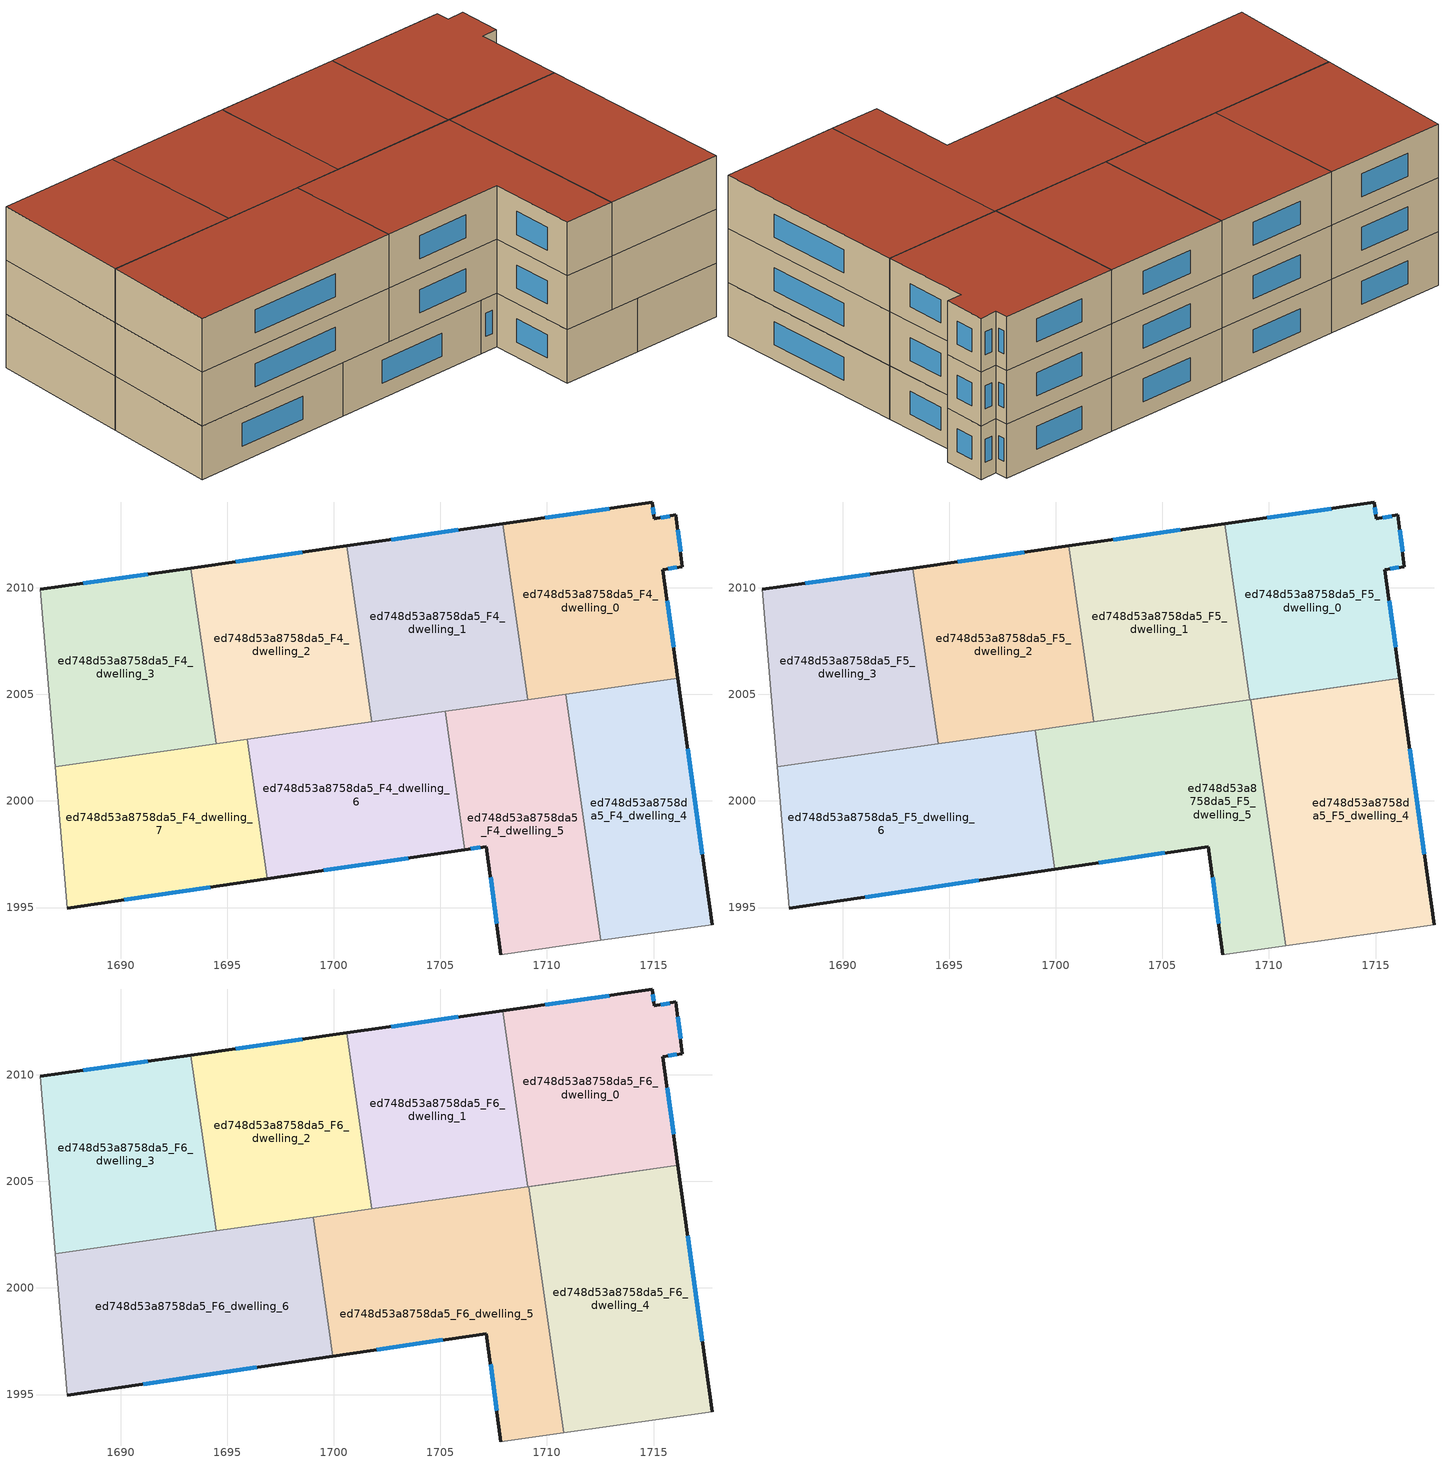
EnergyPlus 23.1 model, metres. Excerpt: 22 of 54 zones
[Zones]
ed748d53a8758da5_F4_dwelling_0
 floor to ed748d53a8758da5_F3_dwelling_0 (EU_floor_Construction): 1716.05,2013.41 1716.35,2010.99 1715.44,2010.85 1716.14,2005.75 1709.11,2004.75 1707.93,2013 1714.93,2014 1715.04,2013.24 z12
 wall outside (EU_wall_Construction): 1716.14,2005.75 1715.44,2010.85 1716.35,2010.99 1716.05,2013.41 1715.04,2013.24 1714.93,2014 1707.93,2013 z12:15
 wall to ed748d53a8758da5_F4_dwelling_1 (EU_wall_Construction): 1707.93,2013 1709.11,2004.75 z12:15
 wall to ed748d53a8758da5_F4_dwelling_4 (EU_wall_Construction): 1710.89,2005 1716.14,2005.75 z12:15
 wall to ed748d53a8758da5_F4_dwelling_5 (EU_wall_Construction): 1709.11,2004.75 1710.89,2005 z12:15
 window (EU_Window_Construction): 1712.93,2013.71 1709.93,2013.29 / 1715.01,2013.45 1714.96,2013.78 / 1715.76,2013.36 1715.33,2013.29 / 1716.27,2011.68 1716.14,2012.72 / 1715.7,2010.89 1716.09,2010.95 / 1715.94,2007.21 1715.64,2009.39 z12.86:14.14
ed748d53a8758da5_F4_dwelling_1
 floor to ed748d53a8758da5_F3_dwelling_1 (EU_floor_Construction): 1707.93,2013 1709.11,2004.75 1701.79,2003.71 1700.62,2011.96 z12
 wall outside (EU_wall_Construction): 1707.93,2013 1700.62,2011.96 z12:15
 wall to ed748d53a8758da5_F4_dwelling_2 (EU_wall_Construction): 1700.62,2011.96 1701.79,2003.71 z12:15
 wall to ed748d53a8758da5_F4_dwelling_5 (EU_wall_Construction): 1705.23,2004.2 1709.11,2004.75 z12:15
 wall to ed748d53a8758da5_F4_dwelling_6 (EU_wall_Construction): 1701.79,2003.71 1705.23,2004.2 z12:15
 window (EU_Window_Construction): 1705.84,2012.71 1702.71,2012.26 z12.86:14.14
ed748d53a8758da5_F4_dwelling_2
 floor to ed748d53a8758da5_F3_dwelling_2 (EU_floor_Construction): 1700.62,2011.96 1701.79,2003.71 1694.48,2002.67 1693.3,2010.92 z12
 wall outside (EU_wall_Construction): 1700.62,2011.96 1693.3,2010.92 z12:15
 wall to ed748d53a8758da5_F4_dwelling_3 (EU_wall_Construction): 1693.3,2010.92 1694.48,2002.67 z12:15
 wall to ed748d53a8758da5_F4_dwelling_6 (EU_wall_Construction): 1695.95,2002.88 1701.79,2003.71 z12:15
 wall to ed748d53a8758da5_F4_dwelling_7 (EU_wall_Construction): 1694.48,2002.67 1695.95,2002.88 z12:15
 window (EU_Window_Construction): 1698.53,2011.67 1695.4,2011.22 z12.86:14.14
ed748d53a8758da5_F4_dwelling_3
 floor to ed748d53a8758da5_F3_dwelling_3 (EU_floor_Construction): 1693.3,2010.92 1694.48,2002.67 1686.93,2001.6 1686.22,2009.92 z12
 wall outside (EU_wall_Construction): 1693.3,2010.92 1686.22,2009.92 z12:15
 wall adiabatic (EU_wall_Construction): 1686.22,2009.92 1686.93,2001.6 z12:15
 wall to ed748d53a8758da5_F4_dwelling_7 (EU_wall_Construction): 1686.93,2001.6 1694.48,2002.67 z12:15
 window (EU_Window_Construction): 1691.28,2010.64 1688.25,2010.2 z12.86:14.14
ed748d53a8758da5_F4_dwelling_4
 floor to ed748d53a8758da5_F3_dwelling_4 (EU_floor_Construction): 1716.14,2005.75 1717.74,1994.2 1712.53,1993.46 1710.89,2005 z12
 wall outside (EU_wall_Construction): 1717.74,1994.2 1716.14,2005.75 z12:15
 wall adiabatic (EU_wall_Construction): 1712.53,1993.46 1717.74,1994.2 z12:15
 wall to ed748d53a8758da5_F4_dwelling_5 (EU_wall_Construction): 1710.89,2005 1712.53,1993.46 z12:15
 window (EU_Window_Construction): 1717.29,1997.5 1716.6,2002.45 z12.86:14.14
ed748d53a8758da5_F4_dwelling_5
 floor to ed748d53a8758da5_F3_dwelling_5 (EU_floor_Construction): 1710.89,2005 1712.53,1993.46 1707.84,1992.79 1707.16,1997.86 1706.15,1997.71 1705.23,2004.2 z12
 wall outside (EU_wall_Construction): 1706.15,1997.71 1707.16,1997.86 1707.84,1992.79 z12:15
 wall to ed748d53a8758da5_F4_dwelling_6 (EU_wall_Construction): 1705.23,2004.2 1706.15,1997.71 z12:15
 wall adiabatic (EU_wall_Construction): 1707.84,1992.79 1712.53,1993.46 z12:15
 window (EU_Window_Construction): 1707.35,1996.41 1707.65,1994.24 / 1706.44,1997.75 1706.87,1997.82 z12.86:14.14
ed748d53a8758da5_F4_dwelling_6
 floor to ed748d53a8758da5_F3_dwelling_6 (EU_floor_Construction): 1705.23,2004.2 1706.15,1997.71 1696.88,1996.35 1695.95,2002.88 z12
 wall outside (EU_wall_Construction): 1696.88,1996.35 1706.15,1997.71 z12:15
 wall to ed748d53a8758da5_F4_dwelling_7 (EU_wall_Construction): 1695.95,2002.88 1696.88,1996.35 z12:15
 window (EU_Window_Construction): 1699.53,1996.74 1703.5,1997.32 z12.86:14.14
ed748d53a8758da5_F4_dwelling_7
 floor to ed748d53a8758da5_F3_dwelling_7 (EU_floor_Construction): 1695.95,2002.88 1696.88,1996.35 1687.49,1994.97 1686.93,2001.6 z12
 wall outside (EU_wall_Construction): 1687.49,1994.97 1696.88,1996.35 z12:15
 wall adiabatic (EU_wall_Construction): 1686.93,2001.6 1687.49,1994.97 z12:15
 window (EU_Window_Construction): 1690.18,1995.36 1694.2,1995.95 z12.86:14.14
ed748d53a8758da5_F5_dwelling_0
 floor to ed748d53a8758da5_F4_dwelling_0 (EU_floor_Construction): 1716.05,2013.41 1716.35,2010.99 1715.44,2010.85 1716.14,2005.75 1709.11,2004.75 1707.93,2013 1714.93,2014 1715.04,2013.24 z15
 wall outside (EU_wall_Construction): 1716.14,2005.75 1715.44,2010.85 1716.35,2010.99 1716.05,2013.41 1715.04,2013.24 1714.93,2014 1707.93,2013 z15:18
 wall to ed748d53a8758da5_F5_dwelling_1 (EU_wall_Construction): 1707.93,2013 1709.11,2004.75 z15:18
 wall to ed748d53a8758da5_F5_dwelling_5 (EU_wall_Construction): 1709.11,2004.75 1716.14,2005.75 z15:18
 window (EU_Window_Construction): 1712.93,2013.71 1709.93,2013.29 / 1715.01,2013.45 1714.96,2013.78 / 1715.76,2013.36 1715.33,2013.29 / 1716.27,2011.68 1716.14,2012.72 / 1715.7,2010.89 1716.09,2010.95 / 1715.94,2007.21 1715.64,2009.39 z15.86:17.14
ed748d53a8758da5_F5_dwelling_1
 floor to ed748d53a8758da5_F4_dwelling_1 (EU_floor_Construction): 1707.93,2013 1709.11,2004.75 1701.79,2003.71 1700.62,2011.96 z15
 wall outside (EU_wall_Construction): 1707.93,2013 1700.62,2011.96 z15:18
 wall to ed748d53a8758da5_F5_dwelling_2 (EU_wall_Construction): 1700.62,2011.96 1701.79,2003.71 z15:18
 wall to ed748d53a8758da5_F5_dwelling_5 (EU_wall_Construction): 1701.79,2003.71 1709.11,2004.75 z15:18
 window (EU_Window_Construction): 1705.84,2012.71 1702.71,2012.26 z15.86:17.14
ed748d53a8758da5_F5_dwelling_2
 floor to ed748d53a8758da5_F4_dwelling_2 (EU_floor_Construction): 1700.62,2011.96 1701.79,2003.71 1694.48,2002.67 1693.3,2010.92 z15
 wall outside (EU_wall_Construction): 1700.62,2011.96 1693.3,2010.92 z15:18
 wall to ed748d53a8758da5_F5_dwelling_3 (EU_wall_Construction): 1693.3,2010.92 1694.48,2002.67 z15:18
 wall to ed748d53a8758da5_F5_dwelling_6 (EU_wall_Construction): 1694.48,2002.67 1699.04,2003.32 z15:18
 wall to ed748d53a8758da5_F5_dwelling_5 (EU_wall_Construction): 1699.04,2003.32 1701.79,2003.71 z15:18
 window (EU_Window_Construction): 1698.53,2011.67 1695.4,2011.22 z15.86:17.14
ed748d53a8758da5_F5_dwelling_3
 floor to ed748d53a8758da5_F4_dwelling_3 (EU_floor_Construction): 1693.3,2010.92 1694.48,2002.67 1686.93,2001.6 1686.22,2009.92 z15
 wall outside (EU_wall_Construction): 1693.3,2010.92 1686.22,2009.92 z15:18
 wall adiabatic (EU_wall_Construction): 1686.22,2009.92 1686.93,2001.6 z15:18
 wall to ed748d53a8758da5_F5_dwelling_6 (EU_wall_Construction): 1686.93,2001.6 1694.48,2002.67 z15:18
 window (EU_Window_Construction): 1691.28,2010.64 1688.25,2010.2 z15.86:17.14
ed748d53a8758da5_F5_dwelling_4
 floor to ed748d53a8758da5_F4_dwelling_4 (EU_floor_Construction): 1716.14,2005.75 1717.74,1994.2 1712.53,1993.46 1710.89,2005 z15
 floor to ed748d53a8758da5_F4_dwelling_5 (EU_floor_Construction): 1710.89,2005 1712.53,1993.46 1710.79,1993.21 1709.15,2004.76 z15
 wall outside (EU_wall_Construction): 1717.74,1994.2 1716.14,2005.75 z15:18
 wall adiabatic (EU_wall_Construction): 1710.79,1993.21 1717.74,1994.2 z15:18
 wall to ed748d53a8758da5_F5_dwelling_5 (EU_wall_Construction): 1716.14,2005.75 1709.15,2004.76 1710.79,1993.21 z15:18
 window (EU_Window_Construction): 1717.29,1997.5 1716.6,2002.45 z15.86:17.14
ed748d53a8758da5_F5_dwelling_5
 floor to ed748d53a8758da5_F4_dwelling_5 (EU_floor_Construction): 1709.15,2004.76 1710.79,1993.21 1707.84,1992.79 1707.16,1997.86 1706.15,1997.71 1705.23,2004.2 z15
 floor to ed748d53a8758da5_F4_dwelling_6 (EU_floor_Construction): 1705.23,2004.2 1706.15,1997.71 1699.96,1996.8 1699.04,2003.32 z15
 wall outside (EU_wall_Construction): 1699.96,1996.8 1707.16,1997.86 1707.84,1992.79 z15:18
 wall adiabatic (EU_wall_Construction): 1707.84,1992.79 1710.79,1993.21 z15:18
 wall to ed748d53a8758da5_F5_dwelling_6 (EU_wall_Construction): 1699.04,2003.32 1699.96,1996.8 z15:18
 window (EU_Window_Construction): 1707.35,1996.41 1707.65,1994.24 / 1702.02,1997.1 1705.1,1997.56 z15.86:17.14
ed748d53a8758da5_F5_dwelling_6
 floor to ed748d53a8758da5_F4_dwelling_6 (EU_floor_Construction): 1699.04,2003.32 1699.96,1996.8 1696.88,1996.35 1695.95,2002.88 z15
 floor to ed748d53a8758da5_F4_dwelling_7 (EU_floor_Construction): 1695.95,2002.88 1696.88,1996.35 1687.49,1994.97 1686.93,2001.6 z15
 wall outside (EU_wall_Construction): 1687.49,1994.97 1699.96,1996.8 z15:18
 wall adiabatic (EU_wall_Construction): 1686.93,2001.6 1687.49,1994.97 z15:18
 window (EU_Window_Construction): 1691.06,1995.49 1696.4,1996.28 z15.86:17.14
ed748d53a8758da5_F6_dwelling_0
 floor to ed748d53a8758da5_F5_dwelling_0 (EU_floor_Construction): 1716.05,2013.41 1716.35,2010.99 1715.44,2010.85 1716.14,2005.75 1709.11,2004.75 1707.93,2013 1714.93,2014 1715.04,2013.24 z18
 wall outside (EU_wall_Construction): 1716.14,2005.75 1715.44,2010.85 1716.35,2010.99 1716.05,2013.41 1715.04,2013.24 1714.93,2014 1707.93,2013 z18:21
 wall to ed748d53a8758da5_F6_dwelling_1 (EU_wall_Construction): 1707.93,2013 1709.11,2004.75 z18:21
 wall to ed748d53a8758da5_F6_dwelling_5 (EU_wall_Construction): 1709.11,2004.75 1716.14,2005.75 z18:21
 window (EU_Window_Construction): 1712.93,2013.71 1709.93,2013.29 / 1715.01,2013.45 1714.96,2013.78 / 1715.76,2013.36 1715.33,2013.29 / 1716.27,2011.68 1716.14,2012.72 / 1715.7,2010.89 1716.09,2010.95 / 1715.94,2007.21 1715.64,2009.39 z18.86:20.14
 roof outside (EU_roof_Construction): 1716.14,2005.75 1715.44,2010.85 1716.35,2010.99 1716.05,2013.41 1715.04,2013.24 1714.93,2014 1707.93,2013 1709.11,2004.75 z21
ed748d53a8758da5_F6_dwelling_1
 floor to ed748d53a8758da5_F5_dwelling_1 (EU_floor_Construction): 1707.93,2013 1709.11,2004.75 1701.79,2003.71 1700.62,2011.96 z18
 wall outside (EU_wall_Construction): 1707.93,2013 1700.62,2011.96 z18:21
 wall to ed748d53a8758da5_F6_dwelling_2 (EU_wall_Construction): 1700.62,2011.96 1701.79,2003.71 z18:21
 wall to ed748d53a8758da5_F6_dwelling_5 (EU_wall_Construction): 1701.79,2003.71 1709.11,2004.75 z18:21
 window (EU_Window_Construction): 1705.84,2012.71 1702.71,2012.26 z18.86:20.14
 roof outside (EU_roof_Construction): 1709.11,2004.75 1707.93,2013 1700.62,2011.96 1701.79,2003.71 z21
ed748d53a8758da5_F6_dwelling_2
 floor to ed748d53a8758da5_F5_dwelling_2 (EU_floor_Construction): 1700.62,2011.96 1701.79,2003.71 1694.48,2002.67 1693.3,2010.92 z18
 wall outside (EU_wall_Construction): 1700.62,2011.96 1693.3,2010.92 z18:21
 wall to ed748d53a8758da5_F6_dwelling_3 (EU_wall_Construction): 1693.3,2010.92 1694.48,2002.67 z18:21
 wall to ed748d53a8758da5_F6_dwelling_6 (EU_wall_Construction): 1694.48,2002.67 1699.04,2003.32 z18:21
 wall to ed748d53a8758da5_F6_dwelling_5 (EU_wall_Construction): 1699.04,2003.32 1701.79,2003.71 z18:21
 window (EU_Window_Construction): 1698.53,2011.67 1695.4,2011.22 z18.86:20.14
 roof outside (EU_roof_Construction): 1701.79,2003.71 1700.62,2011.96 1693.3,2010.92 1694.48,2002.67 z21
ed748d53a8758da5_F6_dwelling_3
 floor to ed748d53a8758da5_F5_dwelling_3 (EU_floor_Construction): 1693.3,2010.92 1694.48,2002.67 1686.93,2001.6 1686.22,2009.92 z18
 wall outside (EU_wall_Construction): 1693.3,2010.92 1686.22,2009.92 z18:21
 wall adiabatic (EU_wall_Construction): 1686.22,2009.92 1686.93,2001.6 z18:21
 wall to ed748d53a8758da5_F6_dwelling_6 (EU_wall_Construction): 1686.93,2001.6 1694.48,2002.67 z18:21
 window (EU_Window_Construction): 1691.28,2010.64 1688.25,2010.2 z18.86:20.14
 roof outside (EU_roof_Construction): 1694.48,2002.67 1693.3,2010.92 1686.22,2009.92 1686.93,2001.6 z21
ed748d53a8758da5_F6_dwelling_4
 floor to ed748d53a8758da5_F5_dwelling_4 (EU_floor_Construction): 1716.14,2005.75 1717.74,1994.2 1710.79,1993.21 1709.15,2004.76 z18
 wall outside (EU_wall_Construction): 1717.74,1994.2 1716.14,2005.75 z18:21
 wall adiabatic (EU_wall_Construction): 1710.79,1993.21 1717.74,1994.2 z18:21
 wall to ed748d53a8758da5_F6_dwelling_5 (EU_wall_Construction): 1716.14,2005.75 1709.15,2004.76 1710.79,1993.21 z18:21
 window (EU_Window_Construction): 1717.29,1997.5 1716.6,2002.45 z18.86:20.14
 roof outside (EU_roof_Construction): 1717.74,1994.2 1716.14,2005.75 1709.15,2004.76 1710.79,1993.21 z21
ed748d53a8758da5_F6_dwelling_5
 floor to ed748d53a8758da5_F5_dwelling_5 (EU_floor_Construction): 1709.15,2004.76 1710.79,1993.21 1707.84,1992.79 1707.16,1997.86 1699.96,1996.8 1699.04,2003.32 z18
 wall outside (EU_wall_Construction): 1699.96,1996.8 1707.16,1997.86 1707.84,1992.79 z18:21
 wall adiabatic (EU_wall_Construction): 1707.84,1992.79 1710.79,1993.21 z18:21
 wall to ed748d53a8758da5_F6_dwelling_6 (EU_wall_Construction): 1699.04,2003.32 1699.96,1996.8 z18:21
 window (EU_Window_Construction): 1707.35,1996.41 1707.65,1994.24 / 1702.02,1997.1 1705.1,1997.56 z18.86:20.14
 roof outside (EU_roof_Construction): 1710.79,1993.21 1709.15,2004.76 1699.04,2003.32 1699.96,1996.8 1707.16,1997.86 1707.84,1992.79 z21
ed748d53a8758da5_F6_dwelling_6
 floor to ed748d53a8758da5_F5_dwelling_6 (EU_floor_Construction): 1699.04,2003.32 1699.96,1996.8 1687.49,1994.97 1686.93,2001.6 z18
 wall outside (EU_wall_Construction): 1687.49,1994.97 1699.96,1996.8 z18:21
 wall adiabatic (EU_wall_Construction): 1686.93,2001.6 1687.49,1994.97 z18:21
 window (EU_Window_Construction): 1691.06,1995.49 1696.4,1996.28 z18.86:20.14
 roof outside (EU_roof_Construction): 1699.96,1996.8 1699.04,2003.32 1686.93,2001.6 1687.49,1994.97 z21
[Building]
EU S2 Campaign: North Axis=0; Terrain=City; Solar Distribution=FullExterior
[Site:Location]
Helsinki-Vantaa.AP: Latitude=60.317; Longitude=24.963; Time Zone=2; Elevation=54.6
[SizingPeriod:WeatherFileDays]
AnnualSizingPeriod: Begin Month=1; Begin Day of Month=1; End Month=12; End Day of Month=31; Day of Week for Start Day=Monday; Use Weather File Daylight Saving Period=No; Use Weather File Rain and Snow Indicators=No
[MATERIAL]
EU_InternalMass_Material: Roughness=MediumRough; Thickness=0.1; Conductivity=1; Density=1800; Specific Heat=900; Thermal Absorptance=0.9; Solar Absorptance=0.7; Visible Absorptance=0.7
[MATERIAL:NOMASS] Roughness=MediumRough; Thermal Absorptance=0.9; Solar Absorptance=0.7; Visible Absorptance=0.7
Name | Thermal Resistance
EU_wall_NoMass | 1.10183
EU_roof_NoMass; EU_floor_NoMass | 1.70606
[WINDOWMATERIAL:SIMPLEGLAZINGSYSTEM]
EU_Window_SimpleGlazing: UFactor=3.11035; Solar Heat Gain Coefficient=0.8; Visible Transmittance=0.8
[CONSTRUCTION]
EU_wall_Construction: EU_wall_NoMass
EU_roof_Construction: EU_roof_NoMass
EU_floor_Construction: EU_floor_NoMass
EU_Window_Construction: EU_Window_SimpleGlazing
EU_InternalMass_Construction: EU_InternalMass_Material
[ZONE] Type=1; Multiplier=1; Ceiling Height=autocalculate; Floor Area=autocalculate; Part of Total Floor Area=Yes
Name | Volume
ed748d53a8758da5_F4_dwelling_0; ed748d53a8758da5_F5_dwelling_0; ed748d53a8758da5_F6_dwelling_0 | 184.788
ed748d53a8758da5_F4_dwelling_1; ed748d53a8758da5_F5_dwelling_1; ed748d53a8758da5_F6_dwelling_1 | 184.772
ed748d53a8758da5_F4_dwelling_2; ed748d53a8758da5_F5_dwelling_2; ed748d53a8758da5_F6_dwelling_2 | 184.761
ed748d53a8758da5_F4_dwelling_3; ed748d53a8758da5_F5_dwelling_3; ed748d53a8758da5_F6_dwelling_3 | 184.77
ed748d53a8758da5_F4_dwelling_4 | 184.78
ed748d53a8758da5_F5_dwelling_4; ed748d53a8758da5_F6_dwelling_4 | 246.326
ed748d53a8758da5_F4_dwelling_5 | 184.751
ed748d53a8758da5_F5_dwelling_5; ed748d53a8758da5_F6_dwelling_5 | 246.365
ed748d53a8758da5_F4_dwelling_6; ed748d53a8758da5_F4_dwelling_7 | 184.777
ed748d53a8758da5_F5_dwelling_6; ed748d53a8758da5_F6_dwelling_6 | 246.344
[INTERNALMASS] Construction=EU_InternalMass_Construction
Name | Zone or ZoneList | Surface Area
ed748d53a8758da5_F4_dwelling_0_EU_InternalMass | ed748d53a8758da5_F4_dwelling_0 | 61.5955
ed748d53a8758da5_F4_dwelling_1_EU_InternalMass | ed748d53a8758da5_F4_dwelling_1 | 61.5906
ed748d53a8758da5_F4_dwelling_2_EU_InternalMass | ed748d53a8758da5_F4_dwelling_2 | 61.587
ed748d53a8758da5_F4_dwelling_3_EU_InternalMass | ed748d53a8758da5_F4_dwelling_3 | 61.5897
ed748d53a8758da5_F4_dwelling_4_EU_InternalMass | ed748d53a8758da5_F4_dwelling_4 | 61.5936
ed748d53a8758da5_F4_dwelling_5_EU_InternalMass | ed748d53a8758da5_F4_dwelling_5 | 61.5836
ed748d53a8758da5_F4_dwelling_6_EU_InternalMass | ed748d53a8758da5_F4_dwelling_6 | 61.5921
ed748d53a8758da5_F4_dwelling_7_EU_InternalMass | ed748d53a8758da5_F4_dwelling_7 | 61.5925
ed748d53a8758da5_F5_dwelling_0_EU_InternalMass | ed748d53a8758da5_F5_dwelling_0 | 61.5955
ed748d53a8758da5_F5_dwelling_1_EU_InternalMass | ed748d53a8758da5_F5_dwelling_1 | 61.5906
ed748d53a8758da5_F5_dwelling_2_EU_InternalMass | ed748d53a8758da5_F5_dwelling_2 | 61.587
ed748d53a8758da5_F5_dwelling_3_EU_InternalMass | ed748d53a8758da5_F5_dwelling_3 | 61.5897
ed748d53a8758da5_F5_dwelling_4_EU_InternalMass | ed748d53a8758da5_F5_dwelling_4 | 82.1087
ed748d53a8758da5_F5_dwelling_5_EU_InternalMass | ed748d53a8758da5_F5_dwelling_5 | 82.1288
ed748d53a8758da5_F5_dwelling_6_EU_InternalMass | ed748d53a8758da5_F5_dwelling_6 | 82.1148
ed748d53a8758da5_F6_dwelling_0_EU_InternalMass | ed748d53a8758da5_F6_dwelling_0 | 61.5955
ed748d53a8758da5_F6_dwelling_1_EU_InternalMass | ed748d53a8758da5_F6_dwelling_1 | 61.5906
ed748d53a8758da5_F6_dwelling_2_EU_InternalMass | ed748d53a8758da5_F6_dwelling_2 | 61.587
ed748d53a8758da5_F6_dwelling_3_EU_InternalMass | ed748d53a8758da5_F6_dwelling_3 | 61.5897
ed748d53a8758da5_F6_dwelling_4_EU_InternalMass | ed748d53a8758da5_F6_dwelling_4 | 82.1087
ed748d53a8758da5_F6_dwelling_5_EU_InternalMass | ed748d53a8758da5_F6_dwelling_5 | 82.1288
ed748d53a8758da5_F6_dwelling_6_EU_InternalMass | ed748d53a8758da5_F6_dwelling_6 | 82.1148
[OTHEREQUIPMENT] Fuel Type=Electricity; Design Level Calculation Method=Watts/Area; Power per Zone Floor Area=1; Fraction Latent=0; Fraction Radiant=0; Fraction Lost=0; Carbon Dioxide Generation Rate=0; EndUse Subcategory=EU_Step8_InternalGains
Name | Zone or ZoneList or Space or SpaceList | Schedule
EU_Step8_InternalGain_ed748d53a8758da5_F4_dwelling_0_f000 | ed748d53a8758da5_F4_dwelling_0 | EU_Step8_GainSchedule_ed748d53a8758da5_F4_dwelling_0_f000
EU_Step8_InternalGain_ed748d53a8758da5_F4_dwelling_1_f000 | ed748d53a8758da5_F4_dwelling_1 | EU_Step8_GainSchedule_ed748d53a8758da5_F4_dwelling_1_f000
EU_Step8_InternalGain_ed748d53a8758da5_F4_dwelling_2_f000 | ed748d53a8758da5_F4_dwelling_2 | EU_Step8_GainSchedule_ed748d53a8758da5_F4_dwelling_2_f000
EU_Step8_InternalGain_ed748d53a8758da5_F4_dwelling_3_f000 | ed748d53a8758da5_F4_dwelling_3 | EU_Step8_GainSchedule_ed748d53a8758da5_F4_dwelling_3_f000
EU_Step8_InternalGain_ed748d53a8758da5_F4_dwelling_4_f000 | ed748d53a8758da5_F4_dwelling_4 | EU_Step8_GainSchedule_ed748d53a8758da5_F4_dwelling_4_f000
EU_Step8_InternalGain_ed748d53a8758da5_F4_dwelling_5_f000 | ed748d53a8758da5_F4_dwelling_5 | EU_Step8_GainSchedule_ed748d53a8758da5_F4_dwelling_5_f000
EU_Step8_InternalGain_ed748d53a8758da5_F4_dwelling_6_f000 | ed748d53a8758da5_F4_dwelling_6 | EU_Step8_GainSchedule_ed748d53a8758da5_F4_dwelling_6_f000
EU_Step8_InternalGain_ed748d53a8758da5_F4_dwelling_7_f000 | ed748d53a8758da5_F4_dwelling_7 | EU_Step8_GainSchedule_ed748d53a8758da5_F4_dwelling_7_f000
EU_Step8_InternalGain_ed748d53a8758da5_F5_dwelling_0_f000 | ed748d53a8758da5_F5_dwelling_0 | EU_Step8_GainSchedule_ed748d53a8758da5_F5_dwelling_0_f000
EU_Step8_InternalGain_ed748d53a8758da5_F5_dwelling_1_f000 | ed748d53a8758da5_F5_dwelling_1 | EU_Step8_GainSchedule_ed748d53a8758da5_F5_dwelling_1_f000
EU_Step8_InternalGain_ed748d53a8758da5_F5_dwelling_2_f000 | ed748d53a8758da5_F5_dwelling_2 | EU_Step8_GainSchedule_ed748d53a8758da5_F5_dwelling_2_f000
EU_Step8_InternalGain_ed748d53a8758da5_F5_dwelling_3_f000 | ed748d53a8758da5_F5_dwelling_3 | EU_Step8_GainSchedule_ed748d53a8758da5_F5_dwelling_3_f000
EU_Step8_InternalGain_ed748d53a8758da5_F5_dwelling_4_f000 | ed748d53a8758da5_F5_dwelling_4 | EU_Step8_GainSchedule_ed748d53a8758da5_F5_dwelling_4_f000
EU_Step8_InternalGain_ed748d53a8758da5_F5_dwelling_5_f000 | ed748d53a8758da5_F5_dwelling_5 | EU_Step8_GainSchedule_ed748d53a8758da5_F5_dwelling_5_f000
EU_Step8_InternalGain_ed748d53a8758da5_F5_dwelling_6_f000 | ed748d53a8758da5_F5_dwelling_6 | EU_Step8_GainSchedule_ed748d53a8758da5_F5_dwelling_6_f000
EU_Step8_InternalGain_ed748d53a8758da5_F6_dwelling_0_f000 | ed748d53a8758da5_F6_dwelling_0 | EU_Step8_GainSchedule_ed748d53a8758da5_F6_dwelling_0_f000
EU_Step8_InternalGain_ed748d53a8758da5_F6_dwelling_1_f000 | ed748d53a8758da5_F6_dwelling_1 | EU_Step8_GainSchedule_ed748d53a8758da5_F6_dwelling_1_f000
EU_Step8_InternalGain_ed748d53a8758da5_F6_dwelling_2_f000 | ed748d53a8758da5_F6_dwelling_2 | EU_Step8_GainSchedule_ed748d53a8758da5_F6_dwelling_2_f000
EU_Step8_InternalGain_ed748d53a8758da5_F6_dwelling_3_f000 | ed748d53a8758da5_F6_dwelling_3 | EU_Step8_GainSchedule_ed748d53a8758da5_F6_dwelling_3_f000
EU_Step8_InternalGain_ed748d53a8758da5_F6_dwelling_4_f000 | ed748d53a8758da5_F6_dwelling_4 | EU_Step8_GainSchedule_ed748d53a8758da5_F6_dwelling_4_f000
EU_Step8_InternalGain_ed748d53a8758da5_F6_dwelling_5_f000 | ed748d53a8758da5_F6_dwelling_5 | EU_Step8_GainSchedule_ed748d53a8758da5_F6_dwelling_5_f000
EU_Step8_InternalGain_ed748d53a8758da5_F6_dwelling_6_f000 | ed748d53a8758da5_F6_dwelling_6 | EU_Step8_GainSchedule_ed748d53a8758da5_F6_dwelling_6_f000
[ZONEVENTILATION:DESIGNFLOWRATE] Schedule=EU_AlwaysOn; Design Flow Rate Calculation Method=AirChanges/Hour; Air Changes per Hour=0.756316; Ventilation Type=Natural; Fan Pressure Rise=0; Fan Total Efficiency=1; Constant Term Coefficient=1; Temperature Term Coefficient=0; Velocity Term Coefficient=0; Velocity Squared Term Coefficient=0; Minimum Indoor Temperature=-100; Maximum Indoor Temperature=100; Delta Temperature=-100; Minimum Outdoor Temperature=-100; Maximum Outdoor Temperature=100; Maximum Wind Speed=40
Name | Zone or ZoneList or Space or SpaceList
EU_ConstantAir_ed748d53a8758da5_F4_dwelling_0 | ed748d53a8758da5_F4_dwelling_0
EU_ConstantAir_ed748d53a8758da5_F4_dwelling_1 | ed748d53a8758da5_F4_dwelling_1
EU_ConstantAir_ed748d53a8758da5_F4_dwelling_2 | ed748d53a8758da5_F4_dwelling_2
EU_ConstantAir_ed748d53a8758da5_F4_dwelling_3 | ed748d53a8758da5_F4_dwelling_3
EU_ConstantAir_ed748d53a8758da5_F4_dwelling_4 | ed748d53a8758da5_F4_dwelling_4
EU_ConstantAir_ed748d53a8758da5_F4_dwelling_5 | ed748d53a8758da5_F4_dwelling_5
EU_ConstantAir_ed748d53a8758da5_F4_dwelling_6 | ed748d53a8758da5_F4_dwelling_6
EU_ConstantAir_ed748d53a8758da5_F4_dwelling_7 | ed748d53a8758da5_F4_dwelling_7
EU_ConstantAir_ed748d53a8758da5_F5_dwelling_0 | ed748d53a8758da5_F5_dwelling_0
EU_ConstantAir_ed748d53a8758da5_F5_dwelling_1 | ed748d53a8758da5_F5_dwelling_1
EU_ConstantAir_ed748d53a8758da5_F5_dwelling_2 | ed748d53a8758da5_F5_dwelling_2
EU_ConstantAir_ed748d53a8758da5_F5_dwelling_3 | ed748d53a8758da5_F5_dwelling_3
EU_ConstantAir_ed748d53a8758da5_F5_dwelling_4 | ed748d53a8758da5_F5_dwelling_4
EU_ConstantAir_ed748d53a8758da5_F5_dwelling_5 | ed748d53a8758da5_F5_dwelling_5
EU_ConstantAir_ed748d53a8758da5_F5_dwelling_6 | ed748d53a8758da5_F5_dwelling_6
EU_ConstantAir_ed748d53a8758da5_F6_dwelling_0 | ed748d53a8758da5_F6_dwelling_0
EU_ConstantAir_ed748d53a8758da5_F6_dwelling_1 | ed748d53a8758da5_F6_dwelling_1
EU_ConstantAir_ed748d53a8758da5_F6_dwelling_2 | ed748d53a8758da5_F6_dwelling_2
EU_ConstantAir_ed748d53a8758da5_F6_dwelling_3 | ed748d53a8758da5_F6_dwelling_3
EU_ConstantAir_ed748d53a8758da5_F6_dwelling_4 | ed748d53a8758da5_F6_dwelling_4
EU_ConstantAir_ed748d53a8758da5_F6_dwelling_5 | ed748d53a8758da5_F6_dwelling_5
EU_ConstantAir_ed748d53a8758da5_F6_dwelling_6 | ed748d53a8758da5_F6_dwelling_6
[HVACTEMPLATE:THERMOSTAT] Constant Heating Setpoint=20; Constant Cooling Setpoint=50
EU_HeatOnly_ed748d53a8758da5_F0_dwelling_0; EU_HeatOnly_ed748d53a8758da5_F0_dwelling_1; EU_HeatOnly_ed748d53a8758da5_F0_dwelling_2; EU_HeatOnly_ed748d53a8758da5_F0_dwelling_3; EU_HeatOnly_ed748d53a8758da5_F0_dwelling_4; EU_HeatOnly_ed748d53a8758da5_F0_dwelling_5; EU_HeatOnly_ed748d53a8758da5_F0_dwelling_6; EU_HeatOnly_ed748d53a8758da5_F0_dwelling_7; EU_HeatOnly_ed748d53a8758da5_F1_dwelling_0; EU_HeatOnly_ed748d53a8758da5_F1_dwelling_1; EU_HeatOnly_ed748d53a8758da5_F1_dwelling_2; EU_HeatOnly_ed748d53a8758da5_F1_dwelling_3; EU_HeatOnly_ed748d53a8758da5_F1_dwelling_4; EU_HeatOnly_ed748d53a8758da5_F1_dwelling_5; EU_HeatOnly_ed748d53a8758da5_F1_dwelling_6; EU_HeatOnly_ed748d53a8758da5_F1_dwelling_7; EU_HeatOnly_ed748d53a8758da5_F2_dwelling_0; EU_HeatOnly_ed748d53a8758da5_F2_dwelling_1; EU_HeatOnly_ed748d53a8758da5_F2_dwelling_2; EU_HeatOnly_ed748d53a8758da5_F2_dwelling_3; EU_HeatOnly_ed748d53a8758da5_F2_dwelling_4; EU_HeatOnly_ed748d53a8758da5_F2_dwelling_5; EU_HeatOnly_ed748d53a8758da5_F2_dwelling_6; EU_HeatOnly_ed748d53a8758da5_F2_dwelling_7; EU_HeatOnly_ed748d53a8758da5_F3_dwelling_0; EU_HeatOnly_ed748d53a8758da5_F3_dwelling_1; EU_HeatOnly_ed748d53a8758da5_F3_dwelling_2; EU_HeatOnly_ed748d53a8758da5_F3_dwelling_3; EU_HeatOnly_ed748d53a8758da5_F3_dwelling_4; EU_HeatOnly_ed748d53a8758da5_F3_dwelling_5; EU_HeatOnly_ed748d53a8758da5_F3_dwelling_6; EU_HeatOnly_ed748d53a8758da5_F3_dwelling_7; EU_HeatOnly_ed748d53a8758da5_F4_dwelling_0; EU_HeatOnly_ed748d53a8758da5_F4_dwelling_1; EU_HeatOnly_ed748d53a8758da5_F4_dwelling_2; EU_HeatOnly_ed748d53a8758da5_F4_dwelling_3; EU_HeatOnly_ed748d53a8758da5_F4_dwelling_4; EU_HeatOnly_ed748d53a8758da5_F4_dwelling_5; EU_HeatOnly_ed748d53a8758da5_F4_dwelling_6; EU_HeatOnly_ed748d53a8758da5_F4_dwelling_7; EU_HeatOnly_ed748d53a8758da5_F5_dwelling_0; EU_HeatOnly_ed748d53a8758da5_F5_dwelling_1; EU_HeatOnly_ed748d53a8758da5_F5_dwelling_2; EU_HeatOnly_ed748d53a8758da5_F5_dwelling_3; EU_HeatOnly_ed748d53a8758da5_F5_dwelling_4; EU_HeatOnly_ed748d53a8758da5_F5_dwelling_5; EU_HeatOnly_ed748d53a8758da5_F5_dwelling_6; EU_HeatOnly_ed748d53a8758da5_F6_dwelling_0; EU_HeatOnly_ed748d53a8758da5_F6_dwelling_1; EU_HeatOnly_ed748d53a8758da5_F6_dwelling_2; EU_HeatOnly_ed748d53a8758da5_F6_dwelling_3; EU_HeatOnly_ed748d53a8758da5_F6_dwelling_4; EU_HeatOnly_ed748d53a8758da5_F6_dwelling_5; EU_HeatOnly_ed748d53a8758da5_F6_dwelling_6
[HVACTEMPLATE:ZONE:IDEALLOADSAIRSYSTEM] System Availability Schedule=EU_AlwaysOn; Maximum Heating Supply Air Temperature=50; Minimum Cooling Supply Air Temperature=13; Maximum Heating Supply Air Humidity Ratio=0.0156; Minimum Cooling Supply Air Humidity Ratio=0.0077; Heating Limit=NoLimit; Cooling Limit=NoLimit; Heating Availability Schedule=EU_AlwaysOn; Cooling Availability Schedule=EU_CoolingOff; Dehumidification Control Type=ConstantSensibleHeatRatio; Cooling Sensible Heat Ratio=0.7; Dehumidification Setpoint=60; Humidification Control Type=None; Humidification Setpoint=30; Outdoor Air Method=None; Outdoor Air Flow Rate per Person=0.00944; Outdoor Air Flow Rate per Zone Floor Area=0; Outdoor Air Flow Rate per Zone=0; Demand Controlled Ventilation Type=None; Outdoor Air Economizer Type=NoEconomizer; Heat Recovery Type=None; Sensible Heat Recovery Effectiveness=0.7; Latent Heat Recovery Effectiveness=0.65
Name | Template Thermostat
ed748d53a8758da5_F4_dwelling_0 | EU_HeatOnly_ed748d53a8758da5_F4_dwelling_0
ed748d53a8758da5_F4_dwelling_1 | EU_HeatOnly_ed748d53a8758da5_F4_dwelling_1
ed748d53a8758da5_F4_dwelling_2 | EU_HeatOnly_ed748d53a8758da5_F4_dwelling_2
ed748d53a8758da5_F4_dwelling_3 | EU_HeatOnly_ed748d53a8758da5_F4_dwelling_3
ed748d53a8758da5_F4_dwelling_4 | EU_HeatOnly_ed748d53a8758da5_F4_dwelling_4
ed748d53a8758da5_F4_dwelling_5 | EU_HeatOnly_ed748d53a8758da5_F4_dwelling_5
ed748d53a8758da5_F4_dwelling_6 | EU_HeatOnly_ed748d53a8758da5_F4_dwelling_6
ed748d53a8758da5_F4_dwelling_7 | EU_HeatOnly_ed748d53a8758da5_F4_dwelling_7
ed748d53a8758da5_F5_dwelling_0 | EU_HeatOnly_ed748d53a8758da5_F5_dwelling_0
ed748d53a8758da5_F5_dwelling_1 | EU_HeatOnly_ed748d53a8758da5_F5_dwelling_1
ed748d53a8758da5_F5_dwelling_2 | EU_HeatOnly_ed748d53a8758da5_F5_dwelling_2
ed748d53a8758da5_F5_dwelling_3 | EU_HeatOnly_ed748d53a8758da5_F5_dwelling_3
ed748d53a8758da5_F5_dwelling_4 | EU_HeatOnly_ed748d53a8758da5_F5_dwelling_4
ed748d53a8758da5_F5_dwelling_5 | EU_HeatOnly_ed748d53a8758da5_F5_dwelling_5
ed748d53a8758da5_F5_dwelling_6 | EU_HeatOnly_ed748d53a8758da5_F5_dwelling_6
ed748d53a8758da5_F6_dwelling_0 | EU_HeatOnly_ed748d53a8758da5_F6_dwelling_0
ed748d53a8758da5_F6_dwelling_1 | EU_HeatOnly_ed748d53a8758da5_F6_dwelling_1
ed748d53a8758da5_F6_dwelling_2 | EU_HeatOnly_ed748d53a8758da5_F6_dwelling_2
ed748d53a8758da5_F6_dwelling_3 | EU_HeatOnly_ed748d53a8758da5_F6_dwelling_3
ed748d53a8758da5_F6_dwelling_4 | EU_HeatOnly_ed748d53a8758da5_F6_dwelling_4
ed748d53a8758da5_F6_dwelling_5 | EU_HeatOnly_ed748d53a8758da5_F6_dwelling_5
ed748d53a8758da5_F6_dwelling_6 | EU_HeatOnly_ed748d53a8758da5_F6_dwelling_6
[SIZING:ZONE] Zone Cooling Design Supply Air Temperature Input Method=SupplyAirTemperature; Zone Cooling Design Supply Air Temperature=13; Zone Heating Design Supply Air Temperature Input Method=SupplyAirTemperature; Zone Heating Design Supply Air Temperature=50; Zone Cooling Design Supply Air Humidity Ratio=0.008; Zone Heating Design Supply Air Humidity Ratio=0.008; Cooling Design Air Flow Method=DesignDay; Cooling Design Air Flow Rate=0; Cooling Minimum Air Flow per Zone Floor Area=0.000762; Cooling Minimum Air Flow=0; Cooling Minimum Air Flow Fraction=0.2; Heating Design Air Flow Method=DesignDay; Heating Design Air Flow Rate=0; Heating Maximum Air Flow per Zone Floor Area=0.002032; Heating Maximum Air Flow=0.141576; Heating Maximum Air Flow Fraction=0.3; Account for Dedicated Outdoor Air System=No; Dedicated Outdoor Air System Control Strategy=NeutralSupplyAir; Dedicated Outdoor Air Low Setpoint Temperature for Design=autosize; Dedicated Outdoor Air High Setpoint Temperature for Design=autosize; Zone Load Sizing Method=Sensible Load Only No Latent Load; Zone Latent Cooling Design Supply Air Humidity Ratio Input Method=HumidityRatioDifference; Zone Cooling Design Supply Air Humidity Ratio Difference=0.005; Zone Latent Heating Design Supply Air Humidity Ratio Input Method=HumidityRatioDifference; Zone Humidification Design Supply Air Humidity Ratio Difference=0.005
ed748d53a8758da5_F4_dwelling_0; ed748d53a8758da5_F4_dwelling_1; ed748d53a8758da5_F4_dwelling_2; ed748d53a8758da5_F4_dwelling_3; ed748d53a8758da5_F4_dwelling_4; ed748d53a8758da5_F4_dwelling_5; ed748d53a8758da5_F4_dwelling_6; ed748d53a8758da5_F4_dwelling_7; ed748d53a8758da5_F5_dwelling_0; ed748d53a8758da5_F5_dwelling_1; ed748d53a8758da5_F5_dwelling_2; ed748d53a8758da5_F5_dwelling_3; ed748d53a8758da5_F5_dwelling_4; ed748d53a8758da5_F5_dwelling_5; ed748d53a8758da5_F5_dwelling_6; ed748d53a8758da5_F6_dwelling_0; ed748d53a8758da5_F6_dwelling_1; ed748d53a8758da5_F6_dwelling_2; ed748d53a8758da5_F6_dwelling_3; ed748d53a8758da5_F6_dwelling_4; ed748d53a8758da5_F6_dwelling_5; ed748d53a8758da5_F6_dwelling_6
[SCHEDULE:CONSTANT]
Name | Hourly Value
EU_AlwaysOn | 1
EU_CoolingOff | 0
[SCHEDULE:FILE] Column Number=1; Rows to Skip at Top=0; Number of Hours of Data=8760; Column Separator=Comma; Interpolate to Timestep=No; Minutes per Item=60; Adjust Schedule for Daylight Savings=Yes
Name | File
EU_Step8_GainSchedule_ed748d53a8758da5_F4_dwelling_0_f000 | ../../schedules/ed748d53a8758da5/ed748d53a8758da5_F4_dwelling_0_f000_gain.csv
EU_Step8_GainSchedule_ed748d53a8758da5_F4_dwelling_1_f000 | ../../schedules/ed748d53a8758da5/ed748d53a8758da5_F4_dwelling_1_f000_gain.csv
EU_Step8_GainSchedule_ed748d53a8758da5_F4_dwelling_2_f000 | ../../schedules/ed748d53a8758da5/ed748d53a8758da5_F4_dwelling_2_f000_gain.csv
EU_Step8_GainSchedule_ed748d53a8758da5_F4_dwelling_3_f000 | ../../schedules/ed748d53a8758da5/ed748d53a8758da5_F4_dwelling_3_f000_gain.csv
EU_Step8_GainSchedule_ed748d53a8758da5_F4_dwelling_4_f000 | ../../schedules/ed748d53a8758da5/ed748d53a8758da5_F4_dwelling_4_f000_gain.csv
EU_Step8_GainSchedule_ed748d53a8758da5_F4_dwelling_5_f000 | ../../schedules/ed748d53a8758da5/ed748d53a8758da5_F4_dwelling_5_f000_gain.csv
EU_Step8_GainSchedule_ed748d53a8758da5_F4_dwelling_6_f000 | ../../schedules/ed748d53a8758da5/ed748d53a8758da5_F4_dwelling_6_f000_gain.csv
EU_Step8_GainSchedule_ed748d53a8758da5_F4_dwelling_7_f000 | ../../schedules/ed748d53a8758da5/ed748d53a8758da5_F4_dwelling_7_f000_gain.csv
EU_Step8_GainSchedule_ed748d53a8758da5_F5_dwelling_0_f000 | ../../schedules/ed748d53a8758da5/ed748d53a8758da5_F5_dwelling_0_f000_gain.csv
EU_Step8_GainSchedule_ed748d53a8758da5_F5_dwelling_1_f000 | ../../schedules/ed748d53a8758da5/ed748d53a8758da5_F5_dwelling_1_f000_gain.csv
EU_Step8_GainSchedule_ed748d53a8758da5_F5_dwelling_2_f000 | ../../schedules/ed748d53a8758da5/ed748d53a8758da5_F5_dwelling_2_f000_gain.csv
EU_Step8_GainSchedule_ed748d53a8758da5_F5_dwelling_3_f000 | ../../schedules/ed748d53a8758da5/ed748d53a8758da5_F5_dwelling_3_f000_gain.csv
EU_Step8_GainSchedule_ed748d53a8758da5_F5_dwelling_4_f000 | ../../schedules/ed748d53a8758da5/ed748d53a8758da5_F5_dwelling_4_f000_gain.csv
EU_Step8_GainSchedule_ed748d53a8758da5_F5_dwelling_5_f000 | ../../schedules/ed748d53a8758da5/ed748d53a8758da5_F5_dwelling_5_f000_gain.csv
EU_Step8_GainSchedule_ed748d53a8758da5_F5_dwelling_6_f000 | ../../schedules/ed748d53a8758da5/ed748d53a8758da5_F5_dwelling_6_f000_gain.csv
EU_Step8_GainSchedule_ed748d53a8758da5_F6_dwelling_0_f000 | ../../schedules/ed748d53a8758da5/ed748d53a8758da5_F6_dwelling_0_f000_gain.csv
EU_Step8_GainSchedule_ed748d53a8758da5_F6_dwelling_1_f000 | ../../schedules/ed748d53a8758da5/ed748d53a8758da5_F6_dwelling_1_f000_gain.csv
EU_Step8_GainSchedule_ed748d53a8758da5_F6_dwelling_2_f000 | ../../schedules/ed748d53a8758da5/ed748d53a8758da5_F6_dwelling_2_f000_gain.csv
EU_Step8_GainSchedule_ed748d53a8758da5_F6_dwelling_3_f000 | ../../schedules/ed748d53a8758da5/ed748d53a8758da5_F6_dwelling_3_f000_gain.csv
EU_Step8_GainSchedule_ed748d53a8758da5_F6_dwelling_4_f000 | ../../schedules/ed748d53a8758da5/ed748d53a8758da5_F6_dwelling_4_f000_gain.csv
EU_Step8_GainSchedule_ed748d53a8758da5_F6_dwelling_5_f000 | ../../schedules/ed748d53a8758da5/ed748d53a8758da5_F6_dwelling_5_f000_gain.csv
EU_Step8_GainSchedule_ed748d53a8758da5_F6_dwelling_6_f000 | ../../schedules/ed748d53a8758da5/ed748d53a8758da5_F6_dwelling_6_f000_gain.csv
